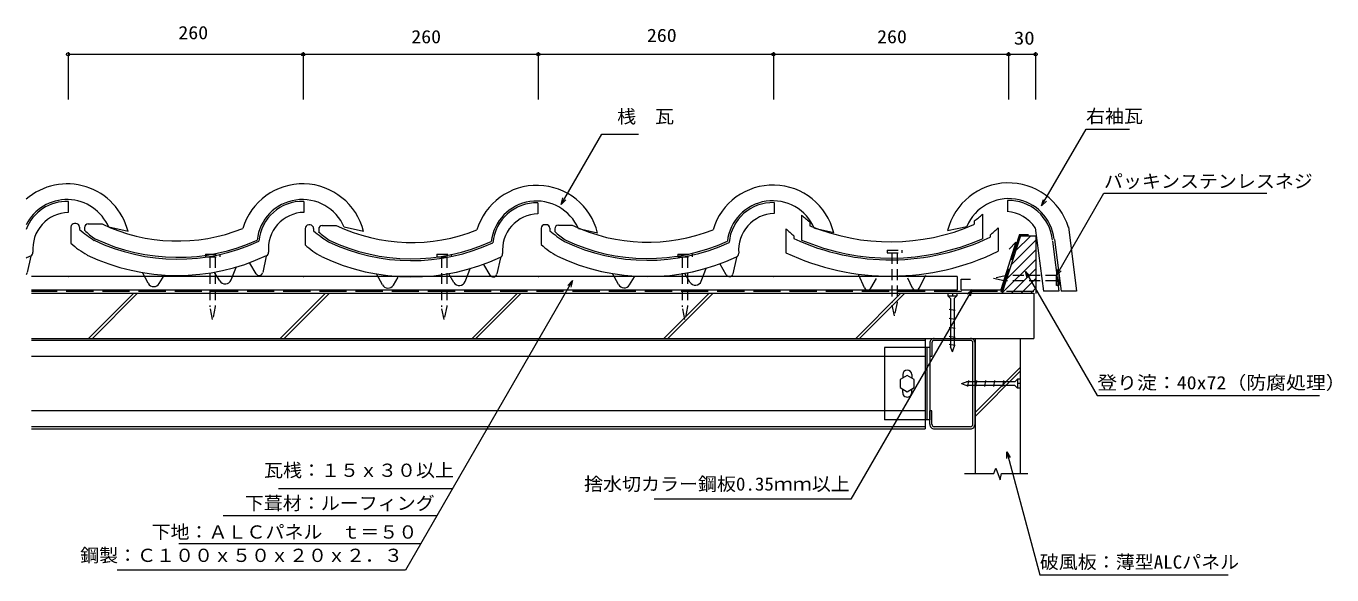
# Model space of a CAD drawing. Units: millimetres, scale not verified. Extents: x -715 to 729, y -296 to 311.
import ezdxf
from ezdxf.enums import TextEntityAlignment as Align

# ---------------------------------------------------------------- set-up
doc = ezdxf.new("R2010")
doc.units = ezdxf.units.MM
doc.header["$LTSCALE"] = 10
doc.linetypes.add('DASHED1', pattern=[1.8, 1.2, -0.6])
doc.linetypes.add('DASHED3', pattern=[4, 3, -1])
for name, color, linetype, lineweight in [('0-0_1', 5, 'Continuous', 18), ('0-1_2', 3, 'Continuous', 18), ('0-2_3', 3, 'DASHED3', 18), ('0-3_4', 3, 'Continuous', 18)]:
    doc.layers.add(name, color=color, linetype=linetype, lineweight=lineweight)
doc.styles.add('ＭＳ ゴシック', font='')
doc.styles.get('ＭＳ ゴシック').set_extended_font_data('MS Gothic')

msp = doc.modelspace()

# ---------------------------------------------------------------- linework, layer by layer
at = {"layer": '0-0_1', "color": 3}
for p, q in [((-668.89, 282.58), (-668.89, 230.08)), ((-408.89, 280.08), (-668.89, 280.08)), ((-408.89, 282.58), (-408.89, 230.08)), ((-148.89, 280.08), (-408.89, 280.08)), ((-148.89, 282.58), (-148.89, 230.08)), ((111.11, 280.08), (-148.89, 280.08)), ((111.11, 282.58), (111.11, 230.08)), ((371.11, 280.08), (111.11, 280.08)), ((371.11, 282.58), (371.11, 230.08)), ((401.11, 280.08), (371.11, 280.08)), ((401.11, 282.58), (401.11, 230.08)), ((379.39, 72.47), (362.51, 19.67)), ((379.39, 72.47), (371.85, 64.83)), ((373.91, 47.12), (401.38, 74.6)), ((378.89, 62.71), (395.73, 79.55)), ((383.87, 78.3), (385.09, 79.51)), ((368.93, 31.53), (401.38, 63.99)), ((363.95, 15.95), (401.38, 53.38)), ((314.33, 34.51), (-709.48, 34.51)), ((-668.89, 34.51), (-668.24, 34.51)), ((-408.89, 34.51), (-408.24, 34.51)), ((-148.89, 34.51), (-148.24, 34.51)), ((111.11, 34.51), (111.76, 34.51)), ((314.33, 34.51), (314.33, 19.51)), ((318.82, 31.51), (329.11, 31.51)), ((318.82, 19.67), (318.82, 31.51)), ((374.17, 15.56), (401.38, 42.78)), ((384.77, 15.56), (401.38, 32.17)), ((314.33, 19.51), (-709.48, 19.51)), ((318.82, 19.67), (362.51, 19.67)), ((395.38, 15.56), (401.38, 21.56)), ((279.11, -36.29), (-709.48, -36.29)), ((279.11, -53.99), (-709.48, -53.99)), ((234.11, -43.99), (234.11, -53.99)), ((280.91, -43.99), (280.91, -123.99)), ((284.11, -43.99), (284.11, -123.99)), ((254.11, -73.99), (254.11, -77.88)), ((264.11, -73.99), (264.11, -77.88)), ((254.11, -93.99), (254.11, -90.1)), ((264.11, -93.99), (264.11, -90.1)), ((279.11, -113.99), (-709.48, -113.99)), ((279.11, -131.69), (-709.48, -131.69)), ((-709.48, -133.99), (279.11, -133.99)), ((322.65, -183.26), (354.99, -183.26)), ((354.99, -183.26), (357.26, -177.6)), ((357.26, -177.6), (361.79, -190.61)), ((361.79, -190.61), (363.32, -183.26)), ((363.32, -183.26), (392.4, -183.26)), ((-243.67, -200.42), (-436.07, -200.42)), ((-261.35, -230.4), (-497.48, -230.4)), ((-279, -261.3), (-546.31, -261.3))]:
    msp.add_line(p, q, dxfattribs=at)
at = {"layer": '0-0_1'}
for p, q in [((-668.57, 117.47), (-668.57, 105.34)), ((-408.14, 117.5), (-408.14, 105.37)), ((-149.22, 115.83), (-149.22, 103.7)), ((111.88, 116.14), (111.88, 104.01)), ((369.88, 118.53), (369.88, 106.4)), ((142.27, 102.45), (142.27, 74.81)), ((342.27, 103.31), (342.27, 76.27)), ((-665.64, 89.13), (-665.64, 71.3)), ((-660.18, 93.13), (-661.64, 93.13)), ((-656.18, 89.13), (-656.18, 86.47)), ((-650.64, 88.52), (-650.64, 85.67)), ((-646.64, 92.52), (-631.31, 92.52)), ((-602.55, 84.19), (-623.84, 88.84)), ((-406.72, 87.46), (-406.72, 69.63)), ((-401.26, 91.46), (-402.72, 91.46)), ((-397.26, 87.46), (-397.26, 84.8)), ((-391.72, 86.85), (-391.72, 84)), ((-387.72, 90.85), (-372.4, 90.85)), ((-342.12, 84.21), (-363.41, 88.87)), ((-145.62, 87.77), (-145.62, 69.94)), ((-140.15, 91.77), (-141.62, 91.77)), ((-136.15, 87.77), (-136.15, 85.12)), ((-130.62, 87.16), (-130.62, 84.31)), ((-126.62, 91.16), (-111.29, 91.16)), ((-83.21, 82.54), (-104.5, 87.2)), ((124.77, 87.28), (124.77, 60.72)), ((151.27, 95), (151.27, 90.55)), ((177.9, 82.85), (156.61, 87.51)), ((303.86, 85.24), (325.16, 89.9)), ((333.27, 95.74), (333.27, 91.96)), ((359.77, 88.17), (359.77, 62.34)), ((400.74, 88.26), (409.73, 18.1)), ((133.77, 79.5), (133.77, 76.39)), ((350.77, 80.28), (350.77, 77.98)), ((422.05, 75.37), (429.39, 18.1)), ((-710.08, 56.91), (-713.98, 38.88)), ((-488.63, 30.63), (-482.69, 45.67)), ((-460.99, 37.57), (-467.91, 49.29)), ((-449.65, 56.93), (-453.55, 38.9)), ((-229.72, 28.96), (-223.77, 44)), ((-202.08, 35.9), (-209, 47.62)), ((-190.74, 55.26), (-194.64, 37.23)), ((31.39, 29.27), (37.34, 44.31)), ((59.03, 36.21), (52.11, 47.93)), ((70.37, 55.58), (66.47, 37.54)), ((-580.15, 26.89), (-586.72, 39.04)), ((-568.03, 26.56), (-562.6, 35.42)), ((-501.15, 29.6), (-506.81, 39.04)), ((-321.24, 25.22), (-327.8, 37.37)), ((-309.11, 24.89), (-303.68, 33.75)), ((-242.23, 27.93), (-247.9, 37.37)), ((-60.13, 25.53), (-66.69, 37.68)), ((-48, 25.2), (-42.57, 34.06)), ((18.88, 28.24), (13.21, 37.68)), ((211.87, 21.9), (205.53, 35.78)), ((218.97, 21.56), (225.09, 32.14)), ((265.06, 21.54), (259.67, 32.6)), ((272.2, 21.44), (279.68, 35.78))]:
    msp.add_line(p, q, dxfattribs=at)
at = {"layer": '0-0_1', "color": 3, "linetype": 'DASHED3'}
for q in [(362.73, 17.06), (393.26, 81.07)]:
    msp.add_line((383.18, 81.07), q, dxfattribs=at)
at = {"layer": '0-0_1', "color": 4}
msp.add_line((384.26, 79.51), (363.82, 15.56), dxfattribs=at)
at = {"layer": '0-0_1', "color": 2, "linetype": 'DASHED1'}
for p, q in [((242.09, 60.44), (242.09, 5.29)), ((248.09, 60.44), (248.09, 5.54)), ((-512.05, 56.2), (-512.05, 1.05)), ((-506.05, 56.2), (-506.05, 1.3)), ((-256.05, 56.2), (-256.05, 1.05)), ((-250.05, 56.2), (-250.05, 1.3)), ((10.33, 56.2), (10.33, 1.05)), ((16.33, 56.2), (16.33, 1.3)), ((369.18, 35.47), (354.67, 32.42)), ((354.67, 32.42), (368.93, 29.47)), ((424.08, 29.47), (368.93, 29.47)), ((424.08, 35.47), (369.18, 35.47)), ((-509.1, -13.21), (-512.05, 1.05)), ((-506.05, 1.3), (-509.1, -13.21)), ((-253.1, -13.21), (-256.05, 1.05)), ((-250.05, 1.3), (-253.1, -13.21)), ((13.28, -13.21), (10.33, 1.05)), ((16.33, 1.3), (13.28, -13.21)), ((245.04, -8.97), (242.09, 5.29)), ((248.09, 5.54), (245.04, -8.97))]:
    msp.add_line(p, q, dxfattribs=at)
at = {"layer": '0-0_1', "color": 3}
for points in [[(-123.56, 114.09), (-78.65, 191.86), (-38.15, 191.86)], [(407.74, 112.47), (456.86, 197.56), (504.86, 197.56)], [(-118.25, 119.39), (-123.56, 114.09), (-121.61, 121.33)], [(413.04, 117.77), (407.74, 112.47), (409.68, 119.71)], [(424.08, 35.47), (476.7, 126.61), (656.7, 126.61)], [(-110.85, 29.96), (-295.78, -290.37), (-614.43, -290.37)], [(-116.15, 24.65), (-110.85, 29.96), (-112.79, 22.71)], [(391.91, 32.84), (389.97, 40.09), (395.27, 34.78)], [(389.97, 40.09), (469.25, -97.23), (715.25, -97.23)], [(429.38, 40.77), (424.08, 35.47), (426.02, 42.71)], [(330.8, 20.06), (196.83, -211.97), (-20.67, -211.97)], [(325.49, 14.76), (330.8, 20.06), (328.85, 12.82)], [(279.11, -33.99), (279.11, -53.99), (279.11, -123.99), (279.11, -133.99)], [(284.11, -43.99), (279.11, -43.99), (234.11, -43.99)], [(234.11, -53.99), (234.11, -113.99), (234.11, -123.99)], [(284.11, -123.99), (279.11, -123.99), (234.11, -123.99)], [(369.3, -166.93), (369.3, -159.43), (373.05, -165.92)], [(369.3, -159.43), (405.79, -295.58), (614.17, -295.58)]]:
    msp.add_lwpolyline(points, dxfattribs=at)
at = {"layer": '0-0_1'}
for points in [[(437.41, 89.24), (446.53, 18.1), (429.39, 18.1)], [(419.75, 73.64), (426.87, 18.1), (409.73, 18.1)]]:
    msp.add_lwpolyline(points, dxfattribs=at)
at = {"layer": '0-0_1', "color": 4}
msp.add_lwpolyline([(384.32, 79.57), (401.38, 79.57), (401.38, 15.56)], dxfattribs=at)
at = {"layer": '0-0_1', "color": 2, "linetype": 'DASHED1'}
for points in [[(-517.05, 59.2), (-501.05, 59.2), (-501.05, 56.2)], [(-517.05, 59.2), (-517.05, 56.2), (-501.05, 56.2)], [(-261.05, 59.2), (-245.05, 59.2), (-245.05, 56.2)], [(-261.05, 59.2), (-261.05, 56.2), (-245.05, 56.2)], [(5.33, 59.2), (21.33, 59.2), (21.33, 56.2)], [(5.33, 59.2), (5.33, 56.2), (21.33, 56.2)], [(237.09, 63.44), (253.09, 63.44), (253.09, 60.44)], [(237.09, 63.44), (237.09, 60.44), (253.09, 60.44)], [(427.08, 24.47), (427.08, 40.47), (424.08, 40.47)], [(427.08, 24.47), (424.08, 24.47), (424.08, 40.47)]]:
    msp.add_lwpolyline(points, dxfattribs=at)
at = {"layer": '0-0_1', "color": 3}
msp.add_lwpolyline([(259.11, -92.99), (266.9, -88.49), (266.9, -79.49), (259.11, -74.99), (251.31, -79.49), (251.31, -88.49)], close=True, dxfattribs=at)
for centre in [(-668.89, 280.08), (-408.89, 280.08), (-408.89, 280.08), (-148.89, 280.08), (-148.89, 280.08), (111.11, 280.08), (111.11, 280.08), (371.11, 280.08), (371.11, 280.08), (401.11, 280.08)]:
    msp.add_circle(centre, 1.7, dxfattribs=at)
at = {"layer": '0-0_1'}
for centre, radius, start, end in [((-669.77, 67.69), 69.21, 13.79135, 131.08148), ((-409.34, 67.71), 69.21, 13.79135, 163.33506), ((-150.42, 66.04), 69.21, 13.79135, 163.33506), ((110.69, 66.35), 69.21, 13.79135, 163.33506), ((371.08, 68.74), 69.21, 16.66493, 166.20864), ((-670.16, 69.17), 50.33, 23.01118, 153.62195), ((-670.16, 69.17), 48.33, 88.10985, 158.9006), ((-409.73, 69.2), 50.33, 23.01118, 173.62688), ((-409.73, 69.2), 48.33, 88.10985, 174.95909), ((-150.82, 67.53), 50.33, 23.01118, 173.62688), ((-150.82, 67.53), 48.33, 88.10985, 174.95909), ((110.29, 67.84), 50.33, 23.01118, 173.62688), ((110.29, 67.84), 48.33, 88.10985, 174.95909), ((371.48, 70.23), 50.33, 6.37311, 156.98881), ((371.48, 70.23), 48.33, 5.04091, 91.89015), ((-667.57, 65.11), 40.25, 91.42239, 185.22383), ((-407.14, 65.13), 40.25, 91.42239, 185.22383), ((-148.23, 63.46), 40.25, 91.42239, 185.22383), ((112.88, 63.77), 40.25, 91.42239, 185.22383), ((241.79, 213.58), 149.18, 228.1534, 232.6409), ((241.79, 213.58), 149.18, 307.82102, 312.33986), ((366.52, 64.94), 41.41, 34.27853, 85.4739), ((-661.64, 89.13), 4, 90, 180), ((-660.18, 89.13), 4, 0, 90), ((-646.64, 88.52), 4, 90, 180), ((-547.81, 268.21), 194.52, 244.57801, 291.77512), ((-402.72, 87.46), 4, 90, 180), ((-401.26, 87.46), 4, 0, 90), ((-387.72, 86.85), 4, 90, 180), ((-288.89, 266.54), 194.52, 244.57801, 291.77512), ((-141.62, 87.77), 4, 90, 180), ((-140.15, 87.77), 4, 0, 90), ((-126.62, 87.16), 4, 90, 180), ((-27.78, 266.85), 194.52, 244.57801, 291.77512), ((241.79, 213.58), 172.18, 227.18297, 231.1423), ((240.58, 306.85), 234.01, 247.56479, 293.24524), ((241.79, 213.58), 172.18, 309.26612, 313.25088), ((-556.32, 204.63), 154.7, 229.79872, 237.31521), ((-598.75, 137.93), 73.65, 225.20484, 236.85618), ((-547.81, 268.21), 214.52, 244.57801, 294.78533), ((-547.81, 268.21), 212.52, 244.57801, 294.47764), ((-297.41, 202.96), 154.7, 229.79872, 237.31521), ((-339.84, 136.26), 73.65, 225.20484, 236.85618), ((-288.89, 266.54), 214.52, 244.57801, 294.78533), ((-288.89, 266.54), 212.52, 244.57801, 294.47764), ((-36.3, 203.27), 154.7, 229.79872, 237.31521), ((-78.73, 136.57), 73.65, 225.20484, 236.85618), ((-27.78, 266.85), 214.52, 244.57801, 294.78533), ((-27.78, 266.85), 212.52, 244.57801, 294.47764), ((240.58, 306.85), 254.01, 245.13487, 295.7091), ((240.58, 306.85), 252.01, 247.03975, 293.79819), ((-711.64, 61.08), 4, 295.00637, 5.22384), ((-609.84, 130.03), 81.01, 226.46691, 242.05489), ((-547.81, 268.21), 232.52, 244.57801, 295.00637), ((-451.21, 61.1), 4, 295.00637, 5.22384), ((-350.93, 128.36), 81.01, 226.46691, 242.05489), ((-192.29, 59.43), 4, 295.00637, 5.22384), ((-89.82, 128.67), 81.01, 226.46691, 242.05489), ((68.82, 59.74), 4, 295.00637, 5.22384), ((240.58, 306.85), 272.01, 244.80213, 295.98798), ((-808.24, 268.18), 232.52, 293.57176, 295.00637), ((-288.89, 266.54), 232.52, 244.57801, 295.00637), ((-27.78, 266.85), 232.52, 244.57801, 295.00637), ((-717.98, 39.58), 4, 312.99267, 342.1399), ((-495.14, 33.2), 7, 210.96375, 338.42869), ((-457.55, 39.6), 4, 210.54757, 342.1399), ((-236.23, 31.53), 7, 210.96375, 338.42869), ((-198.63, 37.93), 4, 210.54757, 342.1399), ((24.88, 31.84), 7, 210.96375, 338.42869), ((62.47, 38.24), 4, 210.54757, 342.1399), ((-573.99, 30.22), 7, 208.39301, 328.49573), ((-315.08, 28.55), 7, 208.39301, 328.49573), ((-53.97, 28.86), 7, 208.39301, 328.49573), ((215.51, 23.56), 4, 204.53772, 329.93141), ((268.66, 23.29), 4, 206.00334, 332.44718)]:
    msp.add_arc(centre, radius, start, end, dxfattribs=at)
at = {"layer": '0-0_1', "color": 3}
for centre, start, end in [((259.11, -73.99), 0.00302, 179.98814), ((259.11, -93.99), 179.98814, 0.00302)]:
    msp.add_arc(centre, 5, start, end, dxfattribs=at)
at = {"layer": '0-1_2'}
for p, q in [((304.11, 16.01), (314.11, 16.01)), ((304.11, 16.01), (304.11, 13.01)), ((309.11, 16.01), (309.11, 13.01)), ((314.11, 16.01), (314.11, 13.01)), ((304.11, 13.01), (314.11, 13.01)), ((304.11, 13.01), (307.11, 10.01)), ((307.11, 10.01), (307.11, -43.39)), ((314.11, 13.01), (311.11, 10.01)), ((311.11, 10.01), (311.11, -43.39)), ((312.35, -3.09), (305.7, -2.04)), ((312.35, -13.09), (305.7, -12.04)), ((312.35, -23.09), (305.7, -22.04)), ((284.11, -38.99), (284.11, -53.99)), ((286.41, -38.99), (286.41, -53.99)), ((289.11, -33.99), (329.11, -33.99)), ((329.11, -36.29), (289.11, -36.29)), ((312.35, -33.09), (305.7, -32.04)), ((312.35, -41.84), (305.7, -40.78)), ((331.81, -128.99), (331.81, -38.99)), ((334.11, -128.99), (334.11, -38.99)), ((286.41, -53.99), (284.11, -53.99)), ((309.11, -48.99), (307.11, -43.39)), ((309.11, -48.99), (311.11, -43.39)), ((319.11, -83.98), (324.71, -81.99)), ((319.11, -83.98), (324.71, -85.99)), ((378.11, -81.99), (324.71, -81.99)), ((378.11, -85.99), (324.71, -85.99)), ((326.26, -87.22), (327.32, -80.58)), ((335.01, -87.22), (336.06, -80.58)), ((345.01, -87.22), (346.06, -80.58)), ((355.01, -87.22), (356.06, -80.58)), ((365.01, -87.23), (366.06, -80.58)), ((381.11, -78.99), (378.11, -81.99)), ((381.11, -88.99), (378.11, -85.99)), ((381.11, -78.99), (381.11, -88.99)), ((384.11, -78.99), (381.11, -78.99)), ((384.11, -83.99), (381.11, -83.99)), ((384.11, -78.99), (384.11, -88.99)), ((384.11, -88.99), (381.11, -88.99)), ((286.41, -113.99), (284.11, -113.99)), ((284.11, -128.99), (284.11, -113.99)), ((286.41, -128.99), (286.41, -113.99)), ((329.11, -131.69), (289.11, -131.69)), ((289.11, -133.99), (329.11, -133.99))]:
    msp.add_line(p, q, dxfattribs=at)
for centre, radius, start, end in [((289.11, -38.99), 5, 89.98741, 180.00442), ((289.11, -38.99), 2.7, 89.9969, 179.98901), ((329.11, -38.99), 5, 359.99803, 90.00868), ((329.11, -38.99), 2.7, 0.01659, 89.9969), ((289.11, -128.99), 5, 179.98313, 270.01506), ((289.11, -128.99), 2.7, 179.98901, 270.00871), ((329.11, -128.99), 5, 269.99377, 0.01932), ((329.11, -128.99), 2.7, 270.00871, 0.01659)]:
    msp.add_arc(centre, radius, start, end, dxfattribs=at)
at = {"layer": '0-2_3'}
msp.add_line((399.11, 18.01), (-709.48, 18.01), dxfattribs=at)
at = {"layer": '0-3_4'}
for p, q in [((-646.27, -33.99), (-596.27, 16.01)), ((-642.02, -33.99), (-592.02, 16.01)), ((-434.13, -33.99), (-384.13, 16.01)), ((-429.89, -33.99), (-379.89, 16.01)), ((-222, -33.99), (-172, 16.01)), ((-217.76, -33.99), (-167.76, 16.01)), ((-9.87, -33.99), (40.13, 16.01)), ((-5.63, -33.99), (44.37, 16.01)), ((202.26, -33.99), (252.26, 16.01)), ((206.5, -33.99), (256.5, 16.01)), ((-709.48, -33.99), (399.11, -33.99)), ((334.11, -33.99), (334.11, -183.26)), ((384.11, -33.99), (384.11, -183.26)), ((334.11, -116.13), (384.11, -66.13)), ((334.11, -120.37), (384.11, -70.37))]:
    msp.add_line(p, q, dxfattribs=at)
msp.add_lwpolyline([(-709.48, 16.01), (399.11, 16.01), (399.11, -33.99)], dxfattribs=at)

# ---------------------------------------------------------------- texts
at = {"layer": '0-0_1', "color": 7, "style": 'ＭＳ ゴシック'}
for s, width, p in [('260', 1.1, (-546.87, 292.48)), ('260', 1.1, (-289.3, 287.99)), ('260', 1.1, (-28.72, 289.48)), ('260', 1.1, (225.86, 287.99)), ('30', 1.15, (377.11, 286.49)), ('\u3000桟\u3000瓦', 1.05, (-82.63, 199.63)), ('右袖瓦', 1.05, (456.86, 200.06)), ('パッキンステンレスネジ', 1.05, (476.7, 128.11)), ('登り淀：40x72（防腐処理）', 1.1, (469.25, -94.73)), ('\u3000瓦桟：１５ｘ３０以上\u3000', 1.05, (-473.09, -191.59)), ('捨水切カラー鋼板0.35ｍｍ以上', 1.05, (-98.24, -206.76)), ('\u3000下葺材：ルーフィング', 1.05, (-494.34, -228.01)), ('\u3000下地：ＡＬＣパネル\u3000ｔ＝５０', 1.05, (-597.54, -259.88)), ('\u3000鋼製：Ｃ１００ｘ５０ｘ２０ｘ２．３', 1.05, (-676.46, -285.68)), ('破風板：薄型ALCパネル\u3000', 1.05, (405.79, -293.08))]:
    msp.add_text(s, height=14.66, dxfattribs=dict(at, width=width)).set_placement(p, align=Align.BOTTOM_LEFT)

doc.saveas('drawing.dxf')
